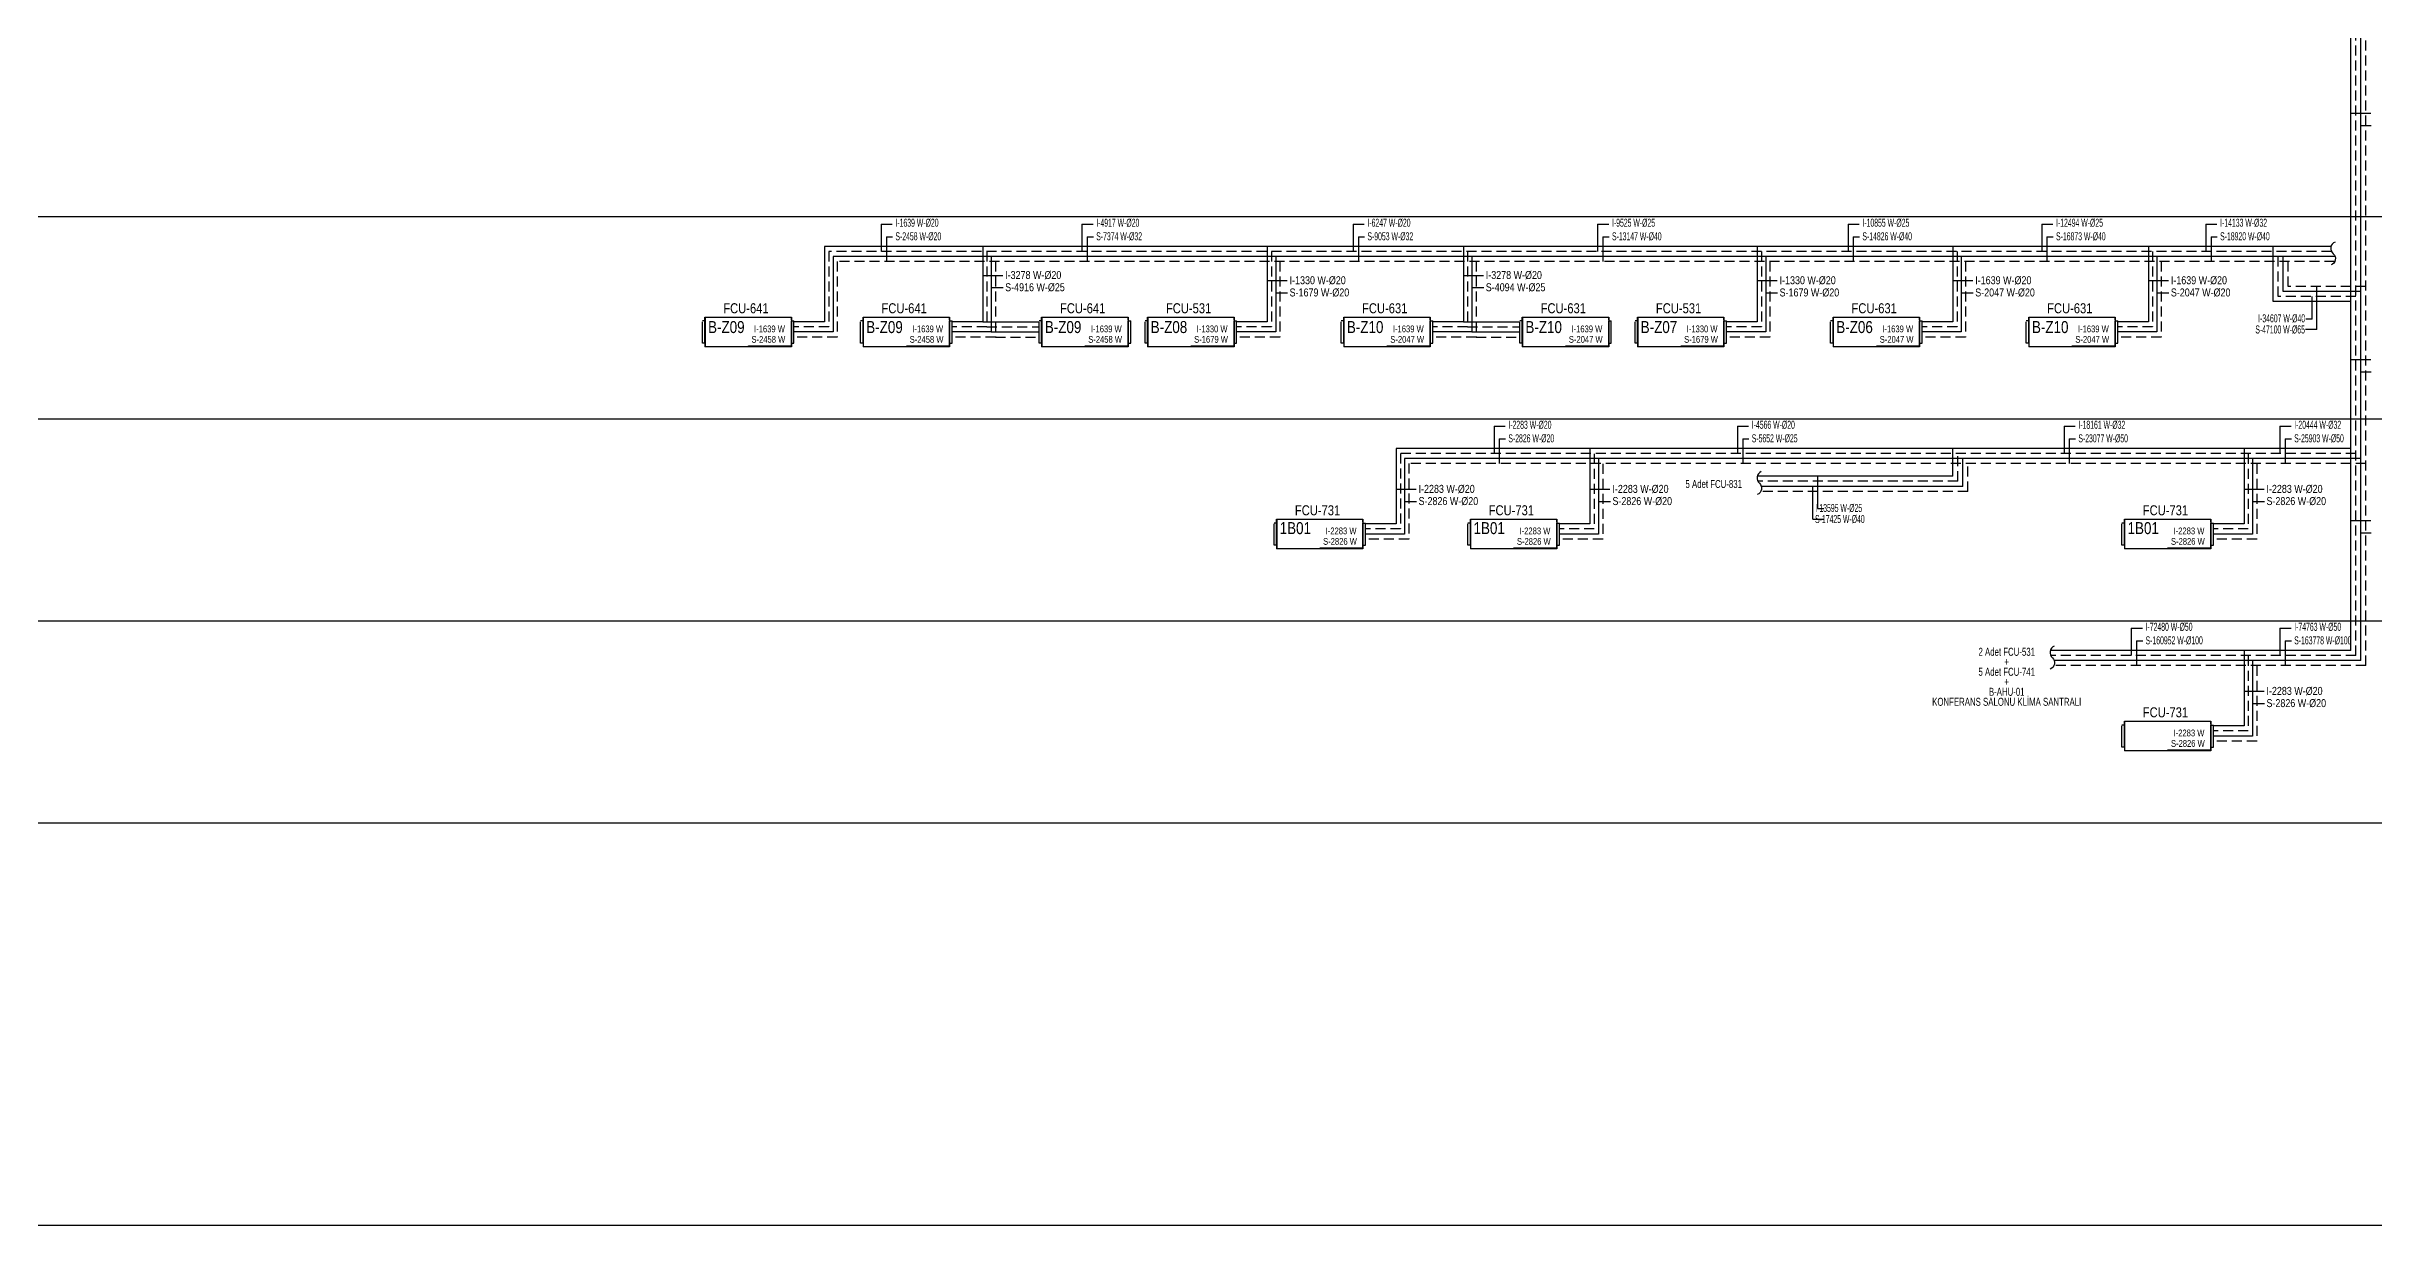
# Model space of a CAD drawing. Header units: centimetres. Extents: x -8730 to 48594, y -13 to 19987.
# Drawn here: x 20836 to 26653, y 10112 to 13059 of the extents above; entities that cross this region are included whole.
import ezdxf
from ezdxf.enums import TextEntityAlignment as Align

# ---------------------------------------------------------------- set-up
doc = ezdxf.new("R2010")
doc.units = ezdxf.units.CM
doc.header["$MEASUREMENT"] = 0
doc.linetypes.add('DASHED', pattern=[75, 50, -25])
for name, color, linetype, lineweight in [('1-BASLIK', 53, 'Continuous', 25), ('T-ISITMA', 1, 'Continuous', 30), ('T-MAHAL', 120, 'Continuous', 15), ('T-SOGUTMA', 4, 'Continuous', 30), ('T-STEXT', 181, 'Continuous', 15)]:
    doc.layers.add(name, color=color, linetype=linetype, lineweight=lineweight)
for name, color, linetype in [('T-FC', 150, 'Continuous'), ('T-FC-NUMARA', 62, 'Continuous'), ('T-GIDIS-ITEXT-TOPLAMA', 61, 'Continuous'), ('T-ISITMA-TOPLAMA', 61, 'Continuous'), ('T-ITEXT', 32, 'Continuous'), ('T-SOGUTMA-TOPLAMA', 120, 'Continuous'), ('T-TEXT', 85, 'Continuous')]:
    doc.layers.add(name, color=color, linetype=linetype)
doc.styles.add('ARIAL', font='arial.ttf')
doc.styles.add('GKM', font='ARIALN.TTF', dxfattribs={"width": 0.6, "height": 20})
doc.styles.add('LUCIDASANS', font='arial.ttf', dxfattribs={"width": 0.8})

# ---------------------------------------------------------------- blocks, each defined once
blk = doc.blocks.new('FANCOIL-DWD')
at = {"linetype": 'DASHED'}
blk.add_line((-114.3, -71.5), (-114.3, -16.4), dxfattribs=at)
for p, q in [((-108.1, -16.4), (-114.3, -16.4)), ((-114.3, -69.1), (-114.3, -18.8)), ((-108.1, -71.5), (-108.1, -7)), ((-108.1, -7), (108.1, -7)), ((-106.8, -80.9), (-106.8, -7)), ((108.1, -7), (108.1, -80.9)), ((108.1, -14.1), (108.1, -7.7)), ((108.1, -16.4), (114.6, -16.4)), ((108.1, -71), (108.1, -16.9)), ((114.6, -71.5), (114.6, -16.4)), ((-108.1, -71.5), (-114.3, -71.5)), ((-108.1, -71.5), (-108.1, -80.9)), ((108.1, -80.9), (-108.1, -80.9)), ((0.9, -80.9), (0.9, -78.2)), ((0.9, -78.2), (108.1, -78.2)), ((108.1, -78), (108.1, -71.5)), ((108.1, -71.5), (114.6, -71.5))]:
    blk.add_line(p, q)
blk = doc.blocks.new('Kesme')
blk.add_lwpolyline([(-21.5, -0.2, 0.576786), (-4.8, -2.7, -0.54493), (11.3, -5.9)], format="xyb")

msp = doc.modelspace()

# ---------------------------------------------------------------- linework, layer by layer
at = {"layer": '1-BASLIK'}
msp.add_lwpolyline([(-6103.8, 16005.7), (37956, 16005.7), (37956, 10112), (-6103.8, 10112)], close=True, dxfattribs=at)
at = {"layer": 'T-GIDIS-ITEXT-TOPLAMA'}
for p, q in [((26500.2, 12377.8), (26500.2, 12433.9)), ((26500.2, 12377.8), (26484.7, 12377.8)), ((25264.1, 11903.8), (25264.1, 11984.9)), ((25264.1, 11903.8), (25279.7, 11903.8))]:
    msp.add_line(p, q, dxfattribs=at)
at = {"layer": 'T-ISITMA', "lineweight": -3, "ltscale": 0.5}
for p, q in [((26596.8, 11548.8), (26596.8, 14441.4)), ((26547.1, 12558.8), (22781.3, 12558.8)), ((22781.3, 12558.8), (22781.3, 12370.9)), ((23176.8, 12558.8), (23176.8, 12370.9)), ((23887.9, 12558.8), (23887.9, 12370.9)), ((24378.2, 12558.8), (24378.2, 12370.9)), ((25112.8, 12558.8), (25112.8, 12370.9)), ((25601.8, 12558.8), (25601.8, 12370.9)), ((26090.8, 12558.8), (26090.8, 12370.9)), ((26402.4, 12421.4), (26402.4, 12558.8)), ((26596.8, 12421.4), (26402.4, 12421.4)), ((22781.3, 12370.9), (22704.8, 12370.9)), ((23176.8, 12370.9), (23100.3, 12370.9)), ((23176.8, 12370.9), (23317, 12370.9)), ((23887.9, 12370.9), (23811.4, 12370.9)), ((24378.2, 12370.9), (24301.8, 12370.9)), ((24378.2, 12370.9), (24518.4, 12370.9)), ((25112.8, 12370.9), (25036.3, 12370.9)), ((25601.8, 12370.9), (25525.3, 12370.9)), ((26090.8, 12370.9), (26014.4, 12370.9)), ((26596.8, 12053.8), (24210.3, 12053.8)), ((24210.3, 12053.8), (24210.3, 11865.9)), ((24694.8, 12053.8), (24694.8, 11865.9)), ((25601.8, 11984.9), (25601.8, 12053.8)), ((26329.9, 12053.8), (26329.9, 11865.9)), ((25601.8, 11984.9), (25112.8, 11984.9)), ((24210.3, 11865.9), (24133.8, 11865.9)), ((24694.8, 11865.9), (24618.4, 11865.9)), ((26329.9, 11865.9), (26253.4, 11865.9)), ((26596.8, 11548.8), (25845.3, 11548.8)), ((26329.9, 11548.8), (26329.9, 11360.9)), ((26329.9, 11360.9), (26253.4, 11360.9))]:
    msp.add_line(p, q, dxfattribs=at)
at = {"layer": 'T-ISITMA', "linetype": 'DASHED', "lineweight": -3, "ltscale": 0.5}
for p, q in [((26609.3, 11536.3), (26609.3, 14453.9)), ((26548.6, 12546.3), (22791.9, 12546.3)), ((22791.9, 12546.3), (22791.9, 12358.1)), ((23187.4, 12546.3), (23187.4, 12358.1)), ((23898.5, 12546.3), (23898.5, 12358.1)), ((24388.9, 12546.3), (24388.9, 12358.1)), ((25123.4, 12546.3), (25123.4, 12358.1)), ((25612.4, 12546.3), (25612.4, 12358.1)), ((26101.4, 12546.3), (26101.4, 12358.1)), ((26414.9, 12433.9), (26414.9, 12546.3)), ((26609.3, 12433.9), (26414.9, 12433.9)), ((22791.9, 12358.1), (22704.8, 12358.1)), ((23187.4, 12358.1), (23100.3, 12358.1)), ((23187.4, 12358.1), (23317, 12358.1)), ((23898.5, 12358.1), (23811.4, 12358.1)), ((24388.9, 12358.1), (24301.8, 12358.1)), ((24388.9, 12358.1), (24518.4, 12358.1)), ((25123.4, 12358.1), (25036.3, 12358.1)), ((25612.4, 12358.1), (25525.3, 12358.1)), ((26101.4, 12358.1), (26014.4, 12358.1)), ((26609.3, 12041.3), (24220.9, 12041.3)), ((24220.9, 12041.3), (24220.9, 11853.1)), ((24705.5, 12041), (24705.5, 11853.1)), ((25614.3, 11972.2), (25614.3, 12041.3)), ((26340.5, 12041), (26340.5, 11853.1)), ((25614.3, 11972.2), (25114.4, 11972.2)), ((24220.9, 11853.1), (24133.8, 11853.1)), ((24705.5, 11853.1), (24618.4, 11853.1)), ((26340.5, 11853.1), (26253.4, 11853.1)), ((26609.3, 11536.3), (25846.8, 11536.3)), ((26340.5, 11536), (26340.5, 11348.1)), ((26340.5, 11348.1), (26253.4, 11348.1))]:
    msp.add_line(p, q, dxfattribs=at)
at = {"layer": 'T-ISITMA-TOPLAMA'}
for p, q in [((26596.8, 12892), (26646.8, 12892)), ((22922.7, 12615), (22922.7, 12546.3)), ((22922.7, 12615), (22950.5, 12615)), ((23424.8, 12615), (23424.8, 12546.3)), ((23424.8, 12615), (23452.5, 12615)), ((24102.6, 12615), (24102.6, 12546.3)), ((24102.6, 12615), (24130.4, 12615)), ((24714, 12615), (24714, 12546.3)), ((24714, 12615), (24741.8, 12615)), ((25340, 12615), (25340, 12546.3)), ((25340, 12615), (25367.8, 12615)), ((25824.1, 12615), (25824.1, 12546.3)), ((25824.1, 12615), (25851.9, 12615)), ((26234.3, 12615), (26234.3, 12546.3)), ((26234.3, 12615), (26262.1, 12615)), ((26596.8, 12276.5), (26646.8, 12276.5)), ((24455, 12110), (24455, 12041.3)), ((24455, 12110), (24482.7, 12110)), ((25063.4, 12110), (25063.4, 12041.3)), ((25063.4, 12110), (25091.2, 12110)), ((25880, 12110), (25880, 12041.3)), ((25880, 12110), (25907.7, 12110)), ((26419.6, 12110), (26419.6, 12041.3)), ((26419.6, 12110), (26447.3, 12110)), ((26596.8, 11874.3), (26646.8, 11874.3)), ((26048, 11605), (26048, 11536.3)), ((26048, 11605), (26075.7, 11605)), ((26419.6, 11605), (26419.6, 11536.3)), ((26419.6, 11605), (26447.3, 11605))]:
    msp.add_line(p, q, dxfattribs=at)
at = {"layer": 'T-ISITMA-TOPLAMA', "color": 1}
msp.add_line((23176.8, 12486.9), (23226.8, 12486.9), dxfattribs=at)
at = {"layer": 'T-ISITMA-TOPLAMA', "color": 3}
for p, q in [((23887.9, 12473.8), (23937.9, 12473.8)), ((25112.8, 12473.8), (25162.8, 12473.8))]:
    msp.add_line(p, q, dxfattribs=at)
at = {"layer": 'T-ISITMA-TOPLAMA', "color": 2}
for p, q in [((24378.2, 12486.9), (24428.3, 12486.9)), ((25601.8, 12473.8), (25651.8, 12473.8)), ((26090.8, 12473.8), (26140.8, 12473.8))]:
    msp.add_line(p, q, dxfattribs=at)
at = {"layer": 'T-ISITMA-TOPLAMA', "color": 30}
for p, q in [((24210.3, 11952.3), (24260.3, 11952.3)), ((24694.8, 11952.3), (24744.8, 11952.3)), ((26329.9, 11952.3), (26379.9, 11952.3)), ((26329.9, 11447.3), (26379.9, 11447.3))]:
    msp.add_line(p, q, dxfattribs=at)
at = {"layer": 'T-SOGUTMA', "lineweight": -3, "ltscale": 0.5}
for p, q in [((26621.8, 11523.8), (26621.8, 14466.4)), ((26557.4, 12533.8), (22802.5, 12533.8)), ((22802.5, 12533.8), (22802.5, 12345.4)), ((23198, 12533.8), (23198, 12345.4)), ((23909.1, 12533.8), (23909.1, 12345.4)), ((24399.5, 12533.8), (24399.5, 12345.4)), ((25134, 12533.8), (25134, 12345.4)), ((25623, 12533.8), (25623, 12345.4)), ((26112.1, 12533.8), (26112.1, 12345.4)), ((26427.4, 12446.4), (26427.4, 12533.8)), ((26621.8, 12446.4), (26427.4, 12446.4)), ((22802.5, 12345.4), (22704.8, 12345.4)), ((23198, 12345.4), (23100.3, 12345.4)), ((23198, 12345.4), (23317, 12345.4)), ((23909.1, 12345.4), (23811.4, 12345.4)), ((24399.5, 12345.4), (24301.8, 12345.4)), ((24399.5, 12345.4), (24518.4, 12345.4)), ((25134, 12345.4), (25036.3, 12345.4)), ((25623, 12345.4), (25525.3, 12345.4)), ((26112.1, 12345.4), (26014.4, 12345.4)), ((26621.8, 12028.8), (24231.5, 12028.8)), ((24231.5, 12028.8), (24231.5, 11840.4)), ((24716.1, 12028.3), (24716.1, 11840.4)), ((25626.8, 11959.4), (25626.8, 12028.8)), ((26351.1, 12028.3), (26351.1, 11840.4)), ((25626.8, 11959.4), (25123.2, 11959.4)), ((24231.5, 11840.4), (24133.8, 11840.4)), ((24716.1, 11840.4), (24618.4, 11840.4)), ((26351.1, 11840.4), (26253.4, 11840.4)), ((26621.8, 11523.8), (25855.6, 11523.8)), ((26351.1, 11523.3), (26351.1, 11335.4)), ((26351.1, 11335.4), (26253.4, 11335.4))]:
    msp.add_line(p, q, dxfattribs=at)
at = {"layer": 'T-SOGUTMA', "linetype": 'DASHED', "lineweight": -3, "ltscale": 0.5}
for p, q in [((26634.3, 11511.3), (26634.3, 14478.9)), ((26556.4, 12521.3), (22813.1, 12521.3)), ((22813.1, 12521.3), (22813.1, 12332.6)), ((23208.7, 12521.3), (23208.7, 12332.6)), ((23919.7, 12521.3), (23919.7, 12332.6)), ((24410.1, 12521.3), (24410.1, 12332.6)), ((25144.6, 12521.3), (25144.6, 12332.6)), ((25633.7, 12521.3), (25633.7, 12332.6)), ((26122.7, 12521.3), (26122.7, 12332.6)), ((26439.8, 12458.9), (26439.8, 12521.3)), ((26634.3, 12458.9), (26439.8, 12458.9)), ((22813.1, 12332.6), (22704.8, 12332.6)), ((23208.7, 12332.6), (23100.3, 12332.6)), ((23208.7, 12332.6), (23317, 12332.6)), ((23919.7, 12332.6), (23811.4, 12332.6)), ((24410.1, 12332.6), (24301.8, 12332.6)), ((24410.1, 12332.6), (24518.4, 12332.6)), ((25144.6, 12332.6), (25036.3, 12332.6)), ((25633.7, 12332.6), (25525.3, 12332.6)), ((26122.7, 12332.6), (26014.4, 12332.6)), ((26634.3, 12016.3), (24242.1, 12016.3)), ((24242.1, 12016.3), (24242.1, 11827.6)), ((24726.7, 12015.5), (24726.7, 11827.6)), ((25639.2, 11946.7), (25639.2, 12016.3)), ((26361.7, 12015.5), (26361.7, 11827.6)), ((25639.2, 11946.7), (25121.7, 11946.7)), ((24242.1, 11827.6), (24133.8, 11827.6)), ((24726.7, 11827.6), (24618.4, 11827.6)), ((26361.7, 11827.6), (26253.4, 11827.6)), ((26634.3, 11511.3), (25854.6, 11511.3)), ((26361.7, 11510.5), (26361.7, 11322.6)), ((26361.7, 11322.6), (26253.4, 11322.6))]:
    msp.add_line(p, q, dxfattribs=at)
at = {"layer": 'T-SOGUTMA-TOPLAMA'}
for p, q in [((26621.8, 12861.4), (26647.7, 12861.4)), ((22935.8, 12583.2), (22951.3, 12583.2)), ((22935.8, 12583.2), (22935.8, 12521.3)), ((23437.8, 12583.2), (23453.3, 12583.2)), ((23437.8, 12583.2), (23437.8, 12521.3)), ((24115.7, 12583.2), (24131.2, 12583.2)), ((24115.7, 12583.2), (24115.7, 12521.3)), ((24727.1, 12583.2), (24742.6, 12583.2)), ((24727.1, 12583.2), (24727.1, 12521.3)), ((25353.1, 12583.2), (25368.6, 12583.2)), ((25353.1, 12583.2), (25353.1, 12521.3)), ((25837.2, 12583.2), (25852.7, 12583.2)), ((25837.2, 12583.2), (25837.2, 12521.3)), ((26247.4, 12583.2), (26262.9, 12583.2)), ((26247.4, 12583.2), (26247.4, 12521.3)), ((26512.1, 12351.5), (26512.1, 12458.9)), ((26512.1, 12351.5), (26483.8, 12351.5)), ((26621.8, 12245.9), (26647.7, 12245.9)), ((24468.1, 12078.2), (24483.6, 12078.2)), ((24468.1, 12078.2), (24468.1, 12016.3)), ((25076.5, 12078.2), (25092, 12078.2)), ((25076.5, 12078.2), (25076.5, 12016.3)), ((25893, 12078.2), (25908.6, 12078.2)), ((25893, 12078.2), (25893, 12016.3)), ((26432.7, 12078.2), (26448.2, 12078.2)), ((26432.7, 12078.2), (26432.7, 12016.3)), ((25252.3, 11877.6), (25252.3, 11959.4)), ((25252.3, 11877.6), (25280.5, 11877.6)), ((26621.8, 11843.7), (26647.7, 11843.7)), ((26061.1, 11573.2), (26076.6, 11573.2)), ((26061.1, 11573.2), (26061.1, 11511.3)), ((26432.7, 11573.2), (26448.2, 11573.2)), ((26432.7, 11573.2), (26432.7, 11511.3))]:
    msp.add_line(p, q, dxfattribs=at)
at = {"layer": 'T-SOGUTMA-TOPLAMA', "color": 1}
msp.add_line((23198, 12456.3), (23227.6, 12456.3), dxfattribs=at)
at = {"layer": 'T-SOGUTMA-TOPLAMA', "color": 2}
for p, q in [((24399.5, 12456.3), (24429.1, 12456.3)), ((25623, 12443.3), (25652.6, 12443.3)), ((26112.1, 12443.3), (26141.6, 12443.3))]:
    msp.add_line(p, q, dxfattribs=at)
at = {"layer": 'T-SOGUTMA-TOPLAMA', "color": 3}
for p, q in [((23909.1, 12443.3), (23938.7, 12443.3)), ((25134, 12443.3), (25163.6, 12443.3))]:
    msp.add_line(p, q, dxfattribs=at)
at = {"layer": 'T-SOGUTMA-TOPLAMA', "color": 30}
for p, q in [((24231.5, 11921.8), (24261.1, 11921.8)), ((24716.1, 11921.8), (24745.7, 11921.8)), ((26351.1, 11921.8), (26380.7, 11921.8)), ((26351.1, 11416.8), (26380.7, 11416.8))]:
    msp.add_line(p, q, dxfattribs=at)
at = {"layer": 'T-TEXT', "color": 7}
for p, q in [((-5138.2, 12633.7), (36595.3, 12633.7)), ((-5138.2, 12128.7), (36595.3, 12128.7)), ((-5138.2, 11623.7), (36595.3, 11623.7)), ((-5138.2, 11118.7), (36595.3, 11118.7))]:
    msp.add_line(p, q, dxfattribs=at)

# ---------------------------------------------------------------- block references
at = {"layer": 'T-FC'}
for p in [(22590.2, 12389.3), (22985.7, 12389.3), (23432.1, 12389.3), (23696.8, 12389.3), (24187.2, 12389.3), (24633.5, 12389.3), (24921.7, 12389.3), (25410.7, 12389.3), (25899.7, 12389.3), (24019.2, 11884.3), (24503.8, 11884.3), (26138.8, 11884.3), (26138.8, 11379.3)]:
    msp.add_blockref('FANCOIL-DWD', p, dxfattribs=at)
at = {"layer": 'T-TEXT', "xscale": 1.75, "yscale": 1.75, "zscale": 1.75, "rotation": 270}
for p in [(26557.7, 12532.6), (25123.4, 11958.8), (25855.9, 11522.6)]:
    msp.add_blockref('Kesme', p, dxfattribs=at)

# ---------------------------------------------------------------- texts
at = {"layer": 'T-FC-NUMARA', "color": 1, "style": 'ARIAL', "width": 0.8}
for p in [(22528.1, 12392.2), (22923.6, 12392.2), (23369.9, 12392.2)]:
    msp.add_text('FCU-641', height=25, dxfattribs=at).set_placement(p)
at = {"layer": 'T-FC-NUMARA', "color": 3, "style": 'ARIAL', "width": 0.8}
for p in [(23634.7, 12392.2), (24859.6, 12392.2)]:
    msp.add_text('FCU-531', height=25, dxfattribs=at).set_placement(p)
at = {"layer": 'T-FC-NUMARA', "color": 2, "style": 'ARIAL', "width": 0.8}
for p in [(24125, 12392.2), (24571.4, 12392.2), (25348.6, 12392.2), (25837.6, 12392.2)]:
    msp.add_text('FCU-631', height=25, dxfattribs=at).set_placement(p)
at = {"layer": 'T-FC-NUMARA', "color": 30, "style": 'ARIAL', "width": 0.8}
for p in [(23957.1, 11887.2), (24441.6, 11887.2), (26076.7, 11887.2), (26076.7, 11382.2)]:
    msp.add_text('FCU-731', height=25, dxfattribs=at).set_placement(p)
at = {"layer": 'T-GIDIS-ITEXT-TOPLAMA', "style": 'GKM', "width": 0.6}
for s, p in [('I-34607 W-%%C40', (26482.5, 12379.5)), ('I-13595 W-%%C25', (25375.2, 11905.5))]:
    msp.add_text(s, height=20, dxfattribs=at).set_placement(p, align=Align.MIDDLE_RIGHT)
at = {"layer": 'T-ISITMA-TOPLAMA', "style": 'GKM', "width": 0.6}
for s, p in [('I-1639 W-%%C20', (22958.5, 12608.5)), ('I-4917 W-%%C20', (23460.5, 12608.5)), ('I-6247 W-%%C20', (24138.4, 12608.5)), ('I-9525 W-%%C25', (24749.8, 12608.5)), ('I-10855 W-%%C25', (25375.8, 12608.5)), ('I-12494 W-%%C25', (25859.9, 12608.5)), ('I-14133 W-%%C32', (26270.1, 12608.5)), ('I-2283 W-%%C20', (24490.7, 12103.5)), ('I-4566 W-%%C20', (25099.2, 12103.5)), ('I-18161 W-%%C32', (25915.7, 12103.5)), ('I-20444 W-%%C32', (26455.3, 12103.5)), ('I-72480 W-%%C50', (26083.7, 11598.5)), ('I-74763 W-%%C50', (26455.3, 11598.5))]:
    msp.add_text(s, height=20, dxfattribs=at).set_placement(p)
at = {"layer": 'T-ISITMA-TOPLAMA', "color": 1, "style": 'ARIAL', "width": 0.8}
msp.add_text('I-3278 W-%%C20', height=20, dxfattribs=at).set_placement((23232.8, 12477.8))
at = {"layer": 'T-ISITMA-TOPLAMA', "color": 3, "style": 'ARIAL', "width": 0.8}
for p in [(23943.9, 12464.7), (25168.8, 12464.7)]:
    msp.add_text('I-1330 W-%%C20', height=20, dxfattribs=at).set_placement(p)
at = {"layer": 'T-ISITMA-TOPLAMA', "color": 2, "style": 'ARIAL', "width": 0.8}
for s, p in [('I-3278 W-%%C20', (24434.3, 12477.8)), ('I-1639 W-%%C20', (25657.9, 12464.7)), ('I-1639 W-%%C20', (26146.9, 12464.7))]:
    msp.add_text(s, height=20, dxfattribs=at).set_placement(p)
at = {"layer": 'T-ISITMA-TOPLAMA', "color": 30, "style": 'ARIAL', "width": 0.8}
for p in [(24266.3, 11943.2), (24750.9, 11943.2), (26385.9, 11943.2), (26385.9, 11438.2)]:
    msp.add_text('I-2283 W-%%C20', height=20, dxfattribs=at).set_placement(p)
at = {"layer": 'T-ITEXT', "color": 1, "style": 'ARIAL', "width": 0.8}
for p in [(22682.2, 12344.6), (23077.7, 12344.6), (23524.1, 12344.6)]:
    msp.add_text('I-1639 W', height=17, dxfattribs=at).set_placement(p, align=Align.RIGHT)
at = {"layer": 'T-ITEXT', "color": 3, "style": 'ARIAL', "width": 0.8}
for p in [(23788.8, 12344.6), (25013.7, 12344.6)]:
    msp.add_text('I-1330 W', height=17, dxfattribs=at).set_placement(p, align=Align.RIGHT)
at = {"layer": 'T-ITEXT', "color": 2, "style": 'ARIAL', "width": 0.8}
for p in [(24279.2, 12344.6), (24725.6, 12344.6), (25502.7, 12344.6), (25991.8, 12344.6)]:
    msp.add_text('I-1639 W', height=17, dxfattribs=at).set_placement(p, align=Align.RIGHT)
at = {"layer": 'T-ITEXT', "color": 30, "style": 'ARIAL', "width": 0.8}
for p in [(24111.2, 11839.6), (24595.8, 11839.6), (26230.8, 11839.6), (26230.8, 11334.6)]:
    msp.add_text('I-2283 W', height=17, dxfattribs=at).set_placement(p, align=Align.RIGHT)
at = {"layer": 'T-MAHAL', "style": 'LUCIDASANS', "width": 0.8}
for s, p in [('B-Z09', (22490.1, 12342.7)), ('B-Z09', (22885.6, 12342.7)), ('B-Z09', (23332, 12342.7)), ('B-Z08', (23596.7, 12342.7)), ('B-Z10', (24087.1, 12342.7)), ('B-Z10', (24533.4, 12342.7)), ('B-Z07', (24821.6, 12342.7)), ('B-Z06', (25310.6, 12342.7)), ('B-Z10', (25799.7, 12342.7)), ('1B01', (23919.1, 11840.1)), ('1B01', (24403.7, 11840.1)), ('1B01', (26038.7, 11840.1))]:
    msp.add_text(s, height=30, dxfattribs=at).set_placement(p)
at = {"layer": 'T-SOGUTMA-TOPLAMA', "style": 'GKM', "width": 0.6}
for s, p in [('S-2458 W-%%C20', (22958.5, 12574.6)), ('S-7374 W-%%C32', (23460.5, 12574.6)), ('S-9053 W-%%C32', (24138.4, 12574.6)), ('S-13147 W-%%C40', (24749.8, 12574.6)), ('S-14826 W-%%C40', (25375.8, 12574.6)), ('S-16873 W-%%C40', (25859.9, 12574.6)), ('S-18920 W-%%C40', (26270.1, 12574.6)), ('S-2826 W-%%C20', (24490.7, 12069.6)), ('S-5652 W-%%C25', (25099.2, 12069.6)), ('S-23077 W-%%C50', (25915.7, 12069.6)), ('S-25903 W-%%C50', (26455.3, 12069.6)), ('S-160952 W-%%C100', (26083.7, 11564.6)), ('S-163778 W-%%C100', (26455.3, 11564.6))]:
    msp.add_text(s, height=20, dxfattribs=at).set_placement(p)
at = {"layer": 'T-SOGUTMA-TOPLAMA', "color": 1, "style": 'ARIAL', "width": 0.8}
msp.add_text('S-4916 W-%%C25', height=20, dxfattribs=at).set_placement((23232.8, 12447.2))
at = {"layer": 'T-SOGUTMA-TOPLAMA', "color": 3, "style": 'ARIAL', "width": 0.8}
for p in [(23943.9, 12434.2), (25168.8, 12434.2)]:
    msp.add_text('S-1679 W-%%C20', height=20, dxfattribs=at).set_placement(p)
at = {"layer": 'T-SOGUTMA-TOPLAMA', "color": 2, "style": 'ARIAL', "width": 0.8}
for s, p in [('S-4094 W-%%C25', (24434.3, 12447.2)), ('S-2047 W-%%C20', (25657.9, 12434.2)), ('S-2047 W-%%C20', (26146.9, 12434.2))]:
    msp.add_text(s, height=20, dxfattribs=at).set_placement(p)
at = {"layer": 'T-SOGUTMA-TOPLAMA', "style": 'GKM', "width": 0.6}
for s, p in [('S-47100 W-%%C65', (26482.1, 12351.7)), ('S-17425 W-%%C40', (25381.5, 11877.8))]:
    msp.add_text(s, height=20, dxfattribs=at).set_placement(p, align=Align.MIDDLE_RIGHT)
at = {"layer": 'T-SOGUTMA-TOPLAMA', "color": 30, "style": 'ARIAL', "width": 0.8}
for p in [(24266.3, 11912.7), (24750.9, 11912.7), (26385.9, 11912.7), (26385.9, 11407.7)]:
    msp.add_text('S-2826 W-%%C20', height=20, dxfattribs=at).set_placement(p)
at = {"layer": 'T-STEXT', "color": 1, "style": 'ARIAL', "width": 0.8}
for p in [(22683.1, 12318.4), (23078.6, 12318.4), (23524.9, 12318.4)]:
    msp.add_text('S-2458 W', height=17, dxfattribs=at).set_placement(p, align=Align.RIGHT)
at = {"layer": 'T-STEXT', "color": 3, "style": 'ARIAL', "width": 0.8}
for p in [(23789.7, 12318.4), (25014.6, 12318.4)]:
    msp.add_text('S-1679 W', height=17, dxfattribs=at).set_placement(p, align=Align.RIGHT)
at = {"layer": 'T-STEXT', "color": 2, "style": 'ARIAL', "width": 0.8}
for p in [(24280.1, 12318.4), (24726.4, 12318.4), (25503.6, 12318.4), (25992.6, 12318.4)]:
    msp.add_text('S-2047 W', height=17, dxfattribs=at).set_placement(p, align=Align.RIGHT)
at = {"layer": 'T-STEXT', "color": 30, "style": 'ARIAL', "width": 0.8}
for p in [(24112.1, 11813.4), (24596.6, 11813.4), (26231.7, 11813.4), (26231.7, 11308.4)]:
    msp.add_text('S-2826 W', height=17, dxfattribs=at).set_placement(p, align=Align.RIGHT)
at = {"layer": 'T-TEXT', "style": 'LUCIDASANS', "width": 0.7}
for s, p in [('5 Adet FCU-831', (25004.1, 11965.4, 0)), ('2 Adet FCU-531', (25736.6, 11546, 0)), ('+', (25736.6, 11521, 0)), ('5 Adet FCU-741', (25736.6, 11496, 0)), ('+', (25736.6, 11471, 0)), ('KONFERANS SALONU KLİMA SANTRALI', (25736.6, 11421, 0)), ('B-AHU-01', (25736.6, 11446, 0))]:
    msp.add_text(s, height=20, rotation=360, dxfattribs=at).set_placement(p, align=Align.MIDDLE_CENTER)

doc.saveas('drawing.dxf')
